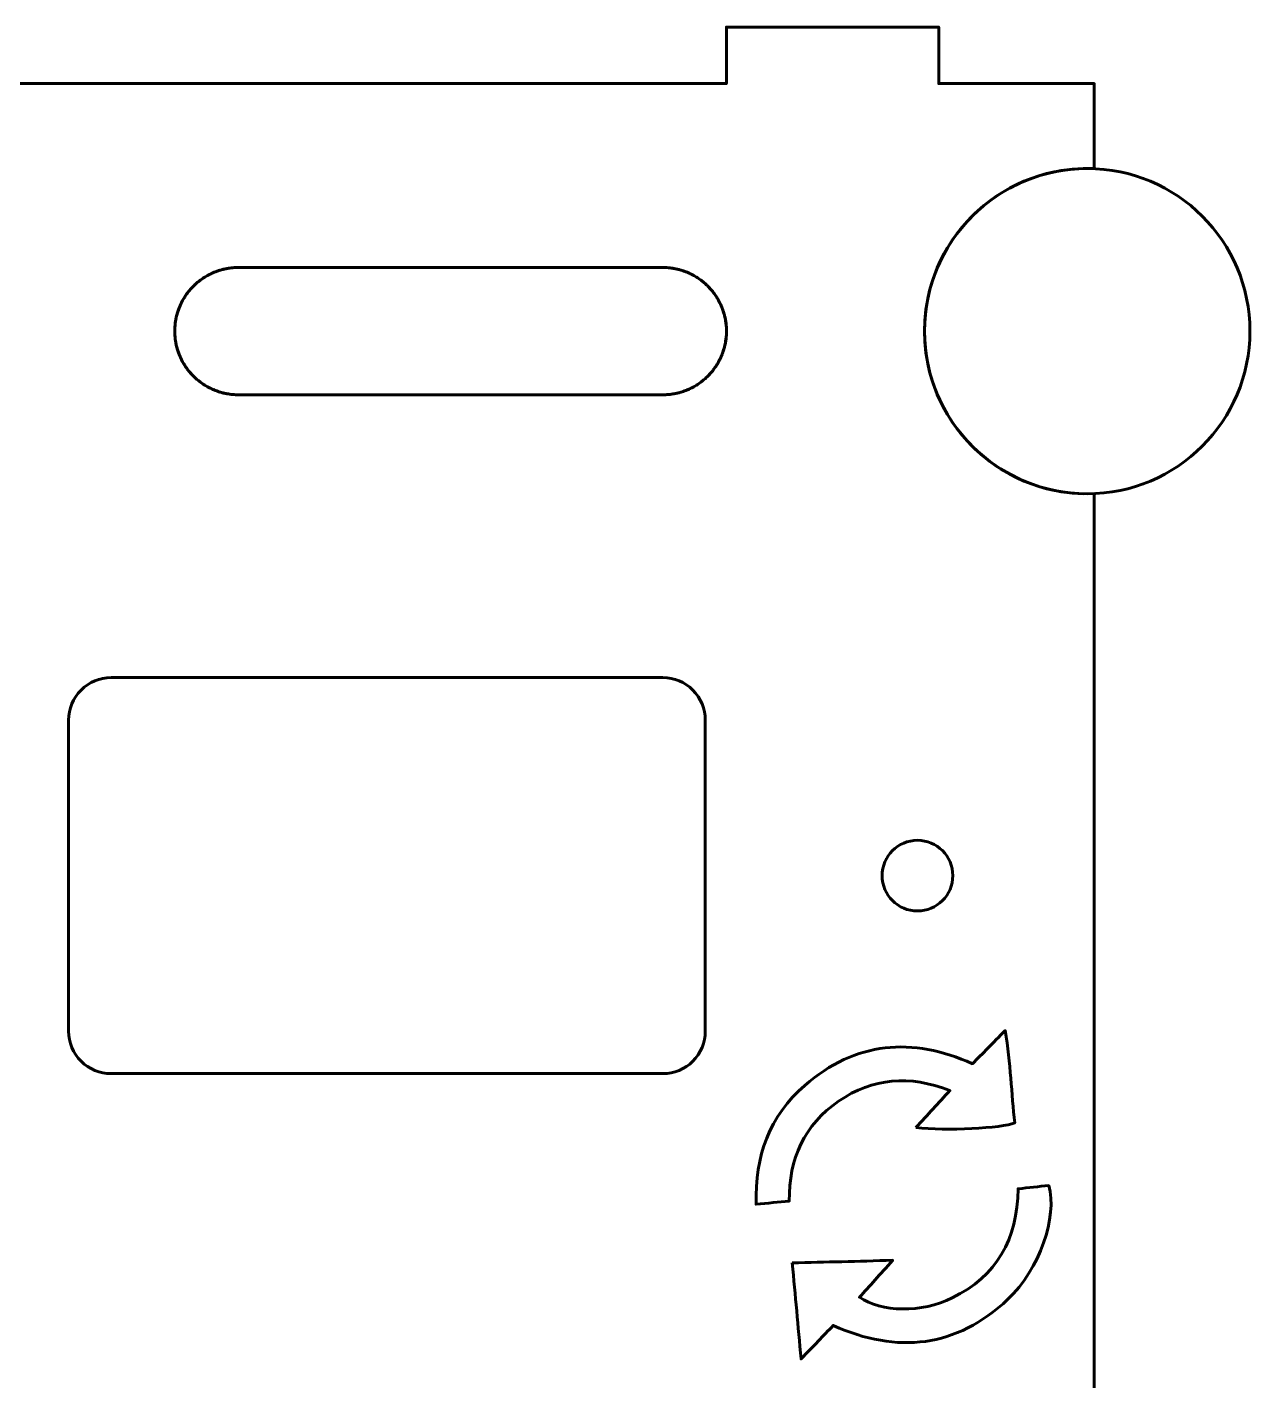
# Model space of a CAD drawing. Header units: millimetres. Extents: x -979 to -10, y -1484 to -29.
# Drawn here: x -96.6 to -10.1, y -471.1 to -375.4 of the extents above; entities that cross this region are included whole.
import ezdxf

# ---------------------------------------------------------------- set-up
doc = ezdxf.new("R2010")
doc.units = ezdxf.units.MM
doc.linetypes.add('K5LT_BASIC', pattern=[0])

# ---------------------------------------------------------------- blocks, each defined once
blk = doc.blocks.new('U89')
at = {"color": 150, "linetype": 'K5LT_BASIC', "lineweight": 60, "true_color": 0x0080ff}
for start, end in [(0, 180), (180, 0)]:
    blk.add_arc((-21.635, -396.872), 11.5, start, end, dxfattribs=at)
blk = doc.blocks.new('U90')
at = {"color": 150, "linetype": 'K5LT_BASIC', "lineweight": 60, "true_color": 0x0080ff}
for p, q in [((-81.635, -392.372), (-71.635, -392.372)), ((-71.635, -392.372), (-61.635, -392.372)), ((-61.635, -392.372), (-51.635, -392.372))]:
    blk.add_line(p, q, dxfattribs=at)
blk = doc.blocks.new('U91')
at = {"color": 150, "linetype": 'K5LT_BASIC', "lineweight": 60, "true_color": 0x0080ff}
for p, q in [((-81.635, -401.372), (-71.635, -401.372)), ((-71.635, -401.372), (-61.635, -401.372)), ((-61.635, -401.372), (-51.635, -401.372))]:
    blk.add_line(p, q, dxfattribs=at)
blk = doc.blocks.new('U92')
at = {"color": 150, "linetype": 'K5LT_BASIC', "lineweight": 60, "true_color": 0x0080ff}
for p, q in [((-82.622, -392.481), (-82.719, -392.504)), ((-82.501, -392.456), (-82.622, -392.481)), ((-82.442, -392.445), (-82.501, -392.456)), ((-82.412, -392.44), (-82.442, -392.445)), ((-82.397, -392.437), (-82.412, -392.44)), ((-82.39, -392.436), (-82.397, -392.437)), ((-82.275, -392.418), (-82.39, -392.436)), ((-82.144, -392.401), (-82.275, -392.418)), ((-82.08, -392.394), (-82.144, -392.401)), ((-82.048, -392.391), (-82.08, -392.394)), ((-82.032, -392.389), (-82.048, -392.391)), ((-82.024, -392.389), (-82.032, -392.389)), ((-81.635, -392.372), (-82.024, -392.389)), ((-84.462, -393.371), (-84.565, -393.456)), ((-84.41, -393.33), (-84.462, -393.371)), ((-84.384, -393.309), (-84.41, -393.33)), ((-84.371, -393.299), (-84.384, -393.309)), ((-84.365, -393.294), (-84.371, -393.299)), ((-84.259, -393.216), (-84.365, -393.294)), ((-84.152, -393.141), (-84.259, -393.216)), ((-84.098, -393.105), (-84.152, -393.141)), ((-84.071, -393.088), (-84.098, -393.105)), ((-84.057, -393.079), (-84.071, -393.088)), ((-84.05, -393.075), (-84.057, -393.079)), ((-83.94, -393.007), (-84.05, -393.075)), ((-83.829, -392.943), (-83.94, -393.007)), ((-83.773, -392.912), (-83.829, -392.943)), ((-83.746, -392.897), (-83.773, -392.912)), ((-83.732, -392.89), (-83.746, -392.897)), ((-83.725, -392.886), (-83.732, -392.89)), ((-83.613, -392.83), (-83.725, -392.886)), ((-83.5, -392.776), (-83.613, -392.83)), ((-83.443, -392.751), (-83.5, -392.776)), ((-83.415, -392.739), (-83.443, -392.751)), ((-83.401, -392.733), (-83.415, -392.739)), ((-83.394, -392.73), (-83.401, -392.733)), ((-83.282, -392.684), (-83.394, -392.73)), ((-83.167, -392.641), (-83.282, -392.684)), ((-83.109, -392.62), (-83.167, -392.641)), ((-83.081, -392.61), (-83.109, -392.62)), ((-83.066, -392.606), (-83.081, -392.61)), ((-83.059, -392.603), (-83.066, -392.606)), ((-82.941, -392.566), (-83.059, -392.603)), ((-82.826, -392.532), (-82.941, -392.566)), ((-82.769, -392.517), (-82.826, -392.532)), ((-82.741, -392.51), (-82.769, -392.517)), ((-82.727, -392.506), (-82.741, -392.51)), ((-82.719, -392.504), (-82.727, -392.506)), ((-85.367, -394.357), (-85.444, -394.476)), ((-85.287, -394.243), (-85.367, -394.357)), ((-85.246, -394.187), (-85.287, -394.243)), ((-85.226, -394.159), (-85.246, -394.187)), ((-85.215, -394.145), (-85.226, -394.159)), ((-85.21, -394.139), (-85.215, -394.145)), ((-85.122, -394.028), (-85.21, -394.139)), ((-85.034, -393.922), (-85.122, -394.028)), ((-84.989, -393.871), (-85.034, -393.922)), ((-84.966, -393.846), (-84.989, -393.871)), ((-84.955, -393.833), (-84.966, -393.846)), ((-84.949, -393.827), (-84.955, -393.833)), ((-84.855, -393.728), (-84.949, -393.827)), ((-84.758, -393.632), (-84.855, -393.728)), ((-84.71, -393.586), (-84.758, -393.632)), ((-84.685, -393.563), (-84.71, -393.586)), ((-84.673, -393.552), (-84.685, -393.563)), ((-84.667, -393.546), (-84.673, -393.552)), ((-84.565, -393.456), (-84.667, -393.546)), ((-85.866, -395.34), (-85.913, -395.474)), ((-85.842, -395.274), (-85.866, -395.34)), ((-85.829, -395.241), (-85.842, -395.274)), ((-85.823, -395.225), (-85.829, -395.241)), ((-85.82, -395.216), (-85.823, -395.225)), ((-85.764, -395.083), (-85.82, -395.216)), ((-85.706, -394.954), (-85.764, -395.083)), ((-85.676, -394.891), (-85.706, -394.954)), ((-85.66, -394.86), (-85.676, -394.891)), ((-85.652, -394.844), (-85.66, -394.86)), ((-85.648, -394.836), (-85.652, -394.844)), ((-85.582, -394.71), (-85.648, -394.836)), ((-85.512, -394.587), (-85.582, -394.71)), ((-85.476, -394.528), (-85.512, -394.587)), ((-85.458, -394.498), (-85.476, -394.528)), ((-85.449, -394.483), (-85.458, -394.498)), ((-85.444, -394.476), (-85.449, -394.483)), ((-86.098, -396.294), (-86.114, -396.439)), ((-86.077, -396.153), (-86.098, -396.294)), ((-86.066, -396.083), (-86.077, -396.153)), ((-86.059, -396.048), (-86.066, -396.083)), ((-86.056, -396.031), (-86.059, -396.048)), ((-86.054, -396.022), (-86.056, -396.031)), ((-86.024, -395.879), (-86.054, -396.022)), ((-85.991, -395.741), (-86.024, -395.879)), ((-85.972, -395.673), (-85.991, -395.741)), ((-85.963, -395.639), (-85.972, -395.673)), ((-85.958, -395.622), (-85.963, -395.639)), ((-85.956, -395.613), (-85.958, -395.622)), ((-85.913, -395.474), (-85.956, -395.613)), ((-86.132, -396.714), (-86.135, -396.861)), ((-86.135, -396.861), (-86.135, -396.87)), ((-86.135, -396.87), (-86.135, -396.887)), ((-86.135, -396.887), (-86.135, -396.923)), ((-86.135, -396.923), (-86.134, -396.994)), ((-86.134, -396.994), (-86.127, -397.135)), ((-86.125, -396.572), (-86.132, -396.714)), ((-86.127, -397.135), (-86.117, -397.282)), ((-86.12, -396.501), (-86.125, -396.572)), ((-86.117, -396.466), (-86.12, -396.501)), ((-86.115, -396.448), (-86.117, -396.466)), ((-86.114, -396.439), (-86.115, -396.448)), ((-86.117, -397.282), (-86.116, -397.29)), ((-86.116, -397.29), (-86.114, -397.308)), ((-86.114, -397.308), (-86.11, -397.343)), ((-86.11, -397.343), (-86.103, -397.413)), ((-86.103, -397.413), (-86.083, -397.553)), ((-86.083, -397.553), (-86.059, -397.698)), ((-86.059, -397.698), (-86.057, -397.706)), ((-86.057, -397.706), (-86.054, -397.724)), ((-86.054, -397.724), (-86.047, -397.758)), ((-86.047, -397.758), (-86.033, -397.827)), ((-86.033, -397.827), (-86.001, -397.964)), ((-86.001, -397.964), (-85.963, -398.105)), ((-85.963, -398.105), (-85.961, -398.113)), ((-85.961, -398.113), (-85.956, -398.13)), ((-85.956, -398.13), (-85.946, -398.163)), ((-85.946, -398.163), (-85.925, -398.23)), ((-85.925, -398.23), (-85.881, -398.362)), ((-85.881, -398.362), (-85.831, -398.499)), ((-85.831, -398.499), (-85.828, -398.507)), ((-85.828, -398.507), (-85.821, -398.523)), ((-85.821, -398.523), (-85.809, -398.555)), ((-85.809, -398.555), (-85.782, -398.619)), ((-85.782, -398.619), (-85.727, -398.746)), ((-85.727, -398.746), (-85.664, -398.876)), ((-85.664, -398.876), (-85.661, -398.883)), ((-85.661, -398.883), (-85.653, -398.899)), ((-85.653, -398.899), (-85.637, -398.93)), ((-85.637, -398.93), (-85.605, -398.99)), ((-85.605, -398.99), (-85.539, -399.11)), ((-85.539, -399.11), (-85.466, -399.233)), ((-85.466, -399.233), (-85.462, -399.24)), ((-85.462, -399.24), (-85.453, -399.255)), ((-85.453, -399.255), (-85.434, -399.284)), ((-85.434, -399.284), (-85.398, -399.341)), ((-85.398, -399.341), (-85.322, -399.452)), ((-85.322, -399.452), (-85.239, -399.567)), ((-85.239, -399.567), (-85.234, -399.574)), ((-85.234, -399.574), (-85.224, -399.587)), ((-85.224, -399.587), (-85.203, -399.614)), ((-85.203, -399.614), (-85.162, -399.667)), ((-85.162, -399.667), (-85.078, -399.77)), ((-85.078, -399.77), (-84.986, -399.876)), ((-84.986, -399.876), (-84.98, -399.882)), ((-84.98, -399.882), (-84.969, -399.894)), ((-84.969, -399.894), (-84.947, -399.919)), ((-84.947, -399.919), (-84.901, -399.967)), ((-84.901, -399.967), (-84.81, -400.061)), ((-84.81, -400.061), (-84.71, -400.157)), ((-84.71, -400.157), (-84.704, -400.163)), ((-84.704, -400.163), (-84.692, -400.174)), ((-84.692, -400.174), (-84.668, -400.196)), ((-84.668, -400.196), (-84.62, -400.24)), ((-84.62, -400.24), (-84.522, -400.324)), ((-84.522, -400.324), (-84.416, -400.41)), ((-84.416, -400.41), (-84.41, -400.415)), ((-84.41, -400.415), (-84.397, -400.425)), ((-84.397, -400.425), (-84.372, -400.444)), ((-84.372, -400.444), (-84.32, -400.483)), ((-84.32, -400.483), (-84.217, -400.557)), ((-84.217, -400.557), (-84.107, -400.633)), ((-84.107, -400.633), (-84.1, -400.637)), ((-84.1, -400.637), (-84.087, -400.646)), ((-84.087, -400.646), (-84.06, -400.663)), ((-84.06, -400.663), (-84.007, -400.696)), ((-84.007, -400.696), (-83.9, -400.761)), ((-83.9, -400.761), (-83.785, -400.825)), ((-83.785, -400.825), (-83.778, -400.829)), ((-83.778, -400.829), (-83.765, -400.836)), ((-83.765, -400.836), (-83.737, -400.851)), ((-83.737, -400.851), (-83.682, -400.879)), ((-83.682, -400.879), (-83.573, -400.933)), ((-83.573, -400.933), (-83.455, -400.987)), ((-83.455, -400.987), (-83.448, -400.99)), ((-83.448, -400.99), (-83.434, -400.997)), ((-83.434, -400.997), (-83.406, -401.009)), ((-83.406, -401.009), (-83.351, -401.032)), ((-83.351, -401.032), (-83.239, -401.076)), ((-83.239, -401.076), (-83.121, -401.12)), ((-83.121, -401.12), (-83.114, -401.122)), ((-83.114, -401.122), (-83.099, -401.127)), ((-83.099, -401.127), (-83.071, -401.137)), ((-83.071, -401.137), (-83.015, -401.155)), ((-83.015, -401.155), (-82.903, -401.19)), ((-82.903, -401.19), (-82.784, -401.223)), ((-82.784, -401.223), (-82.777, -401.225)), ((-82.777, -401.225), (-82.762, -401.228)), ((-82.762, -401.228), (-82.734, -401.236)), ((-82.734, -401.236), (-82.678, -401.25)), ((-82.678, -401.25), (-82.566, -401.275)), ((-82.566, -401.275), (-82.447, -401.298)), ((-82.447, -401.298), (-82.44, -401.299)), ((-82.44, -401.299), (-82.426, -401.302)), ((-82.426, -401.302), (-82.398, -401.307)), ((-82.398, -401.307), (-82.343, -401.316)), ((-82.343, -401.316), (-82.234, -401.332)), ((-82.234, -401.332), (-82.12, -401.346)), ((-82.12, -401.346), (-82.114, -401.346)), ((-82.114, -401.346), (-82.101, -401.348)), ((-82.101, -401.348), (-82.076, -401.35)), ((-82.076, -401.35), (-82.026, -401.355)), ((-82.026, -401.355), (-81.928, -401.362)), ((-81.928, -401.362), (-81.85, -401.367)), ((-81.85, -401.367), (-81.844, -401.367)), ((-81.844, -401.367), (-81.834, -401.368)), ((-81.834, -401.368), (-81.813, -401.368)), ((-81.813, -401.368), (-81.772, -401.37)), ((-81.772, -401.37), (-81.691, -401.372)), ((-81.691, -401.372), (-81.635, -401.372))]:
    blk.add_line(p, q, dxfattribs=at)
blk = doc.blocks.new('U93')
at = {"color": 150, "linetype": 'K5LT_BASIC', "lineweight": 60, "true_color": 0x0080ff}
for p, q in [((-51.58, -392.372), (-51.635, -392.372)), ((-51.498, -392.374), (-51.58, -392.372)), ((-51.457, -392.375), (-51.498, -392.374)), ((-51.436, -392.376), (-51.457, -392.375)), ((-51.426, -392.377), (-51.436, -392.376)), ((-51.421, -392.377), (-51.426, -392.377)), ((-51.343, -392.381), (-51.421, -392.377)), ((-51.244, -392.389), (-51.343, -392.381)), ((-51.194, -392.394), (-51.244, -392.389)), ((-51.169, -392.396), (-51.194, -392.394)), ((-51.156, -392.397), (-51.169, -392.396)), ((-51.15, -392.398), (-51.156, -392.397)), ((-51.037, -392.412), (-51.15, -392.398)), ((-50.927, -392.428), (-51.037, -392.412)), ((-50.872, -392.437), (-50.927, -392.428)), ((-50.844, -392.442), (-50.872, -392.437)), ((-50.83, -392.445), (-50.844, -392.442)), ((-50.823, -392.446), (-50.83, -392.445)), ((-50.704, -392.469), (-50.823, -392.446)), ((-50.593, -392.494), (-50.704, -392.469)), ((-50.536, -392.508), (-50.593, -392.494)), ((-50.508, -392.515), (-50.536, -392.508)), ((-50.494, -392.519), (-50.508, -392.515)), ((-50.487, -392.521), (-50.494, -392.519)), ((-50.367, -392.554), (-50.487, -392.521)), ((-50.256, -392.589), (-50.367, -392.554)), ((-50.199, -392.607), (-50.256, -392.589)), ((-50.171, -392.617), (-50.199, -392.607)), ((-50.157, -392.622), (-50.171, -392.617)), ((-50.15, -392.624), (-50.157, -392.622)), ((-50.031, -392.668), (-50.15, -392.624)), ((-49.92, -392.712), (-50.031, -392.668)), ((-49.864, -392.735), (-49.92, -392.712)), ((-49.836, -392.747), (-49.864, -392.735)), ((-49.822, -392.753), (-49.836, -392.747)), ((-49.815, -392.756), (-49.822, -392.753)), ((-49.698, -392.81), (-49.815, -392.756)), ((-49.588, -392.864), (-49.698, -392.81)), ((-49.533, -392.893), (-49.588, -392.864)), ((-49.506, -392.908), (-49.533, -392.893)), ((-49.492, -392.915), (-49.506, -392.908)), ((-49.485, -392.919), (-49.492, -392.915)), ((-49.371, -392.983), (-49.485, -392.919)), ((-49.264, -393.047), (-49.371, -392.983)), ((-49.21, -393.081), (-49.264, -393.047)), ((-49.184, -393.098), (-49.21, -393.081)), ((-49.17, -393.107), (-49.184, -393.098)), ((-49.164, -393.111), (-49.17, -393.107)), ((-49.053, -393.186), (-49.164, -393.111)), ((-48.95, -393.261), (-49.053, -393.186)), ((-48.899, -393.299), (-48.95, -393.261)), ((-48.873, -393.319), (-48.899, -393.299)), ((-48.861, -393.329), (-48.873, -393.319)), ((-48.854, -393.334), (-48.861, -393.329)), ((-48.749, -393.42), (-48.854, -393.334)), ((-48.651, -393.504), (-48.749, -393.42)), ((-48.602, -393.548), (-48.651, -393.504)), ((-48.578, -393.57), (-48.602, -393.548)), ((-48.566, -393.581), (-48.578, -393.57)), ((-48.56, -393.587), (-48.566, -393.581)), ((-48.461, -393.683), (-48.56, -393.587)), ((-48.369, -393.776), (-48.461, -393.683)), ((-48.324, -393.825), (-48.369, -393.776)), ((-48.301, -393.849), (-48.324, -393.825)), ((-48.29, -393.862), (-48.301, -393.849)), ((-48.285, -393.868), (-48.29, -393.862)), ((-48.193, -393.974), (-48.285, -393.868)), ((-48.109, -394.077), (-48.193, -393.974)), ((-48.067, -394.13), (-48.109, -394.077)), ((-48.047, -394.157), (-48.067, -394.13)), ((-48.037, -394.17), (-48.047, -394.157)), ((-48.032, -394.177), (-48.037, -394.17)), ((-47.949, -394.291), (-48.032, -394.177)), ((-47.873, -394.403), (-47.949, -394.291)), ((-47.836, -394.46), (-47.873, -394.403)), ((-47.818, -394.489), (-47.836, -394.46)), ((-47.809, -394.504), (-47.818, -394.489)), ((-47.804, -394.511), (-47.809, -394.504)), ((-47.731, -394.634), (-47.804, -394.511)), ((-47.665, -394.753), (-47.731, -394.634)), ((-47.633, -394.814), (-47.665, -394.753)), ((-47.618, -394.845), (-47.633, -394.814)), ((-47.61, -394.86), (-47.618, -394.845)), ((-47.606, -394.868), (-47.61, -394.86)), ((-47.544, -394.998), (-47.606, -394.868)), ((-47.488, -395.125), (-47.544, -394.998)), ((-47.462, -395.189), (-47.488, -395.125)), ((-47.449, -395.221), (-47.462, -395.189)), ((-47.443, -395.237), (-47.449, -395.221)), ((-47.44, -395.245), (-47.443, -395.237)), ((-47.389, -395.381), (-47.44, -395.245)), ((-47.345, -395.514), (-47.389, -395.381)), ((-47.325, -395.58), (-47.345, -395.514)), ((-47.315, -395.614), (-47.325, -395.58)), ((-47.31, -395.631), (-47.315, -395.614)), ((-47.307, -395.639), (-47.31, -395.631)), ((-47.27, -395.78), (-47.307, -395.639)), ((-47.238, -395.917), (-47.27, -395.78)), ((-47.223, -395.986), (-47.238, -395.917)), ((-47.217, -396.02), (-47.223, -395.986)), ((-47.213, -396.038), (-47.217, -396.02)), ((-47.212, -396.046), (-47.213, -396.038)), ((-47.187, -396.191), (-47.212, -396.046)), ((-47.168, -396.33), (-47.187, -396.191)), ((-47.16, -396.401), (-47.168, -396.33)), ((-47.156, -396.436), (-47.16, -396.401)), ((-47.155, -396.453), (-47.156, -396.436)), ((-47.154, -396.462), (-47.155, -396.453)), ((-47.143, -396.608), (-47.154, -396.462)), ((-47.154, -397.278), (-47.15, -397.242)), ((-47.15, -397.242), (-47.145, -397.172)), ((-47.145, -397.172), (-47.138, -397.03)), ((-47.137, -396.75), (-47.143, -396.608)), ((-47.138, -397.03), (-47.135, -396.883)), ((-47.136, -396.821), (-47.137, -396.75)), ((-47.135, -396.856), (-47.136, -396.821)), ((-47.135, -396.874), (-47.135, -396.856)), ((-47.135, -396.883), (-47.135, -396.874)), ((-47.358, -398.27), (-47.315, -398.131)), ((-47.315, -398.131), (-47.312, -398.122)), ((-47.312, -398.122), (-47.308, -398.105)), ((-47.308, -398.105), (-47.298, -398.071)), ((-47.298, -398.071), (-47.28, -398.003)), ((-47.28, -398.003), (-47.246, -397.865)), ((-47.246, -397.865), (-47.216, -397.722)), ((-47.216, -397.722), (-47.215, -397.713)), ((-47.215, -397.713), (-47.211, -397.696)), ((-47.211, -397.696), (-47.205, -397.661)), ((-47.205, -397.661), (-47.193, -397.591)), ((-47.193, -397.591), (-47.172, -397.45)), ((-47.172, -397.45), (-47.156, -397.304)), ((-47.156, -397.304), (-47.155, -397.295)), ((-47.155, -397.295), (-47.154, -397.278)), ((-47.794, -399.216), (-47.758, -399.156)), ((-47.758, -399.156), (-47.689, -399.034)), ((-47.689, -399.034), (-47.622, -398.908)), ((-47.622, -398.908), (-47.618, -398.9)), ((-47.618, -398.9), (-47.61, -398.884)), ((-47.61, -398.884), (-47.595, -398.853)), ((-47.595, -398.853), (-47.564, -398.79)), ((-47.564, -398.79), (-47.506, -398.661)), ((-47.506, -398.661), (-47.451, -398.527)), ((-47.451, -398.527), (-47.448, -398.519)), ((-47.448, -398.519), (-47.441, -398.503)), ((-47.441, -398.503), (-47.429, -398.47)), ((-47.429, -398.47), (-47.404, -398.404)), ((-47.404, -398.404), (-47.358, -398.27)), ((-48.561, -400.158), (-48.512, -400.112)), ((-48.512, -400.112), (-48.416, -400.016)), ((-48.416, -400.016), (-48.322, -399.917)), ((-48.322, -399.917), (-48.316, -399.91)), ((-48.316, -399.91), (-48.304, -399.898)), ((-48.304, -399.898), (-48.282, -399.873)), ((-48.282, -399.873), (-48.237, -399.821)), ((-48.237, -399.821), (-48.148, -399.716)), ((-48.148, -399.716), (-48.06, -399.605)), ((-48.06, -399.605), (-48.055, -399.598)), ((-48.055, -399.598), (-48.045, -399.585)), ((-48.045, -399.585), (-48.024, -399.557)), ((-48.024, -399.557), (-47.983, -399.501)), ((-47.983, -399.501), (-47.904, -399.387)), ((-47.904, -399.387), (-47.826, -399.268)), ((-47.826, -399.268), (-47.822, -399.261)), ((-47.822, -399.261), (-47.812, -399.246)), ((-47.812, -399.246), (-47.794, -399.216)), ((-50.104, -401.103), (-49.988, -401.06)), ((-49.988, -401.06), (-49.876, -401.014)), ((-49.876, -401.014), (-49.869, -401.011)), ((-49.869, -401.011), (-49.855, -401.005)), ((-49.855, -401.005), (-49.827, -400.993)), ((-49.827, -400.993), (-49.771, -400.968)), ((-49.771, -400.968), (-49.657, -400.914)), ((-49.657, -400.914), (-49.546, -400.857)), ((-49.546, -400.857), (-49.539, -400.854)), ((-49.539, -400.854), (-49.525, -400.846)), ((-49.525, -400.846), (-49.497, -400.832)), ((-49.497, -400.832), (-49.442, -400.801)), ((-49.442, -400.801), (-49.331, -400.737)), ((-49.331, -400.737), (-49.22, -400.669)), ((-49.22, -400.669), (-49.213, -400.665)), ((-49.213, -400.665), (-49.2, -400.656)), ((-49.2, -400.656), (-49.173, -400.638)), ((-49.173, -400.638), (-49.119, -400.603)), ((-49.119, -400.603), (-49.011, -400.528)), ((-49.011, -400.528), (-48.905, -400.449)), ((-48.905, -400.449), (-48.899, -400.444)), ((-48.899, -400.444), (-48.886, -400.434)), ((-48.886, -400.434), (-48.86, -400.414)), ((-48.86, -400.414), (-48.808, -400.373)), ((-48.808, -400.373), (-48.706, -400.288)), ((-48.706, -400.288), (-48.604, -400.198)), ((-48.604, -400.198), (-48.598, -400.192)), ((-48.598, -400.192), (-48.585, -400.181)), ((-48.585, -400.181), (-48.561, -400.158)), ((-51.635, -401.372), (-51.247, -401.355)), ((-51.247, -401.355), (-51.239, -401.354)), ((-51.239, -401.354), (-51.223, -401.353)), ((-51.223, -401.353), (-51.191, -401.35)), ((-51.191, -401.35), (-51.126, -401.343)), ((-51.126, -401.343), (-50.996, -401.326)), ((-50.996, -401.326), (-50.88, -401.308)), ((-50.88, -401.308), (-50.873, -401.307)), ((-50.873, -401.307), (-50.858, -401.304)), ((-50.858, -401.304), (-50.829, -401.299)), ((-50.829, -401.299), (-50.769, -401.288)), ((-50.769, -401.288), (-50.648, -401.262)), ((-50.648, -401.262), (-50.551, -401.239)), ((-50.551, -401.239), (-50.544, -401.238)), ((-50.544, -401.238), (-50.53, -401.234)), ((-50.53, -401.234), (-50.501, -401.227)), ((-50.501, -401.227), (-50.444, -401.211)), ((-50.444, -401.211), (-50.329, -401.178)), ((-50.329, -401.178), (-50.211, -401.141)), ((-50.211, -401.141), (-50.204, -401.138)), ((-50.204, -401.138), (-50.19, -401.133)), ((-50.19, -401.133), (-50.161, -401.124)), ((-50.161, -401.124), (-50.104, -401.103))]:
    blk.add_line(p, q, dxfattribs=at)
blk = doc.blocks.new('U87')
at = {"color": 150, "linetype": 'K5LT_BASIC', "lineweight": 60, "true_color": 0x0080ff}
for points in [[(-107.135, -379.372), (-47.135, -379.372), (-47.135, -375.372), (-32.135, -375.372), (-32.135, -379.372), (-21.135, -379.372), (-21.135, -385.383, 1.044466), (-21.135, -408.361), (-21.135, -479.372), (-32.135, -479.372), (-32.135, -483.372), (-47.135, -483.372), (-47.135, -479.372), (-107.135, -479.372), (-107.135, -483.372), (-122.135, -483.372), (-122.135, -479.372), (-133.135, -479.372), (-133.135, -408.361, 1.044466), (-133.135, -385.383), (-133.135, -379.372), (-122.135, -379.372), (-122.135, -375.372), (-107.135, -375.372)], [(-90.635, -421.372), (-51.635, -421.372, -0.414214), (-48.635, -424.372), (-48.635, -446.372, -0.414214), (-51.635, -449.372), (-90.635, -449.372, -0.414214), (-93.635, -446.372), (-93.635, -424.372, -0.414214)]]:
    blk.add_lwpolyline(points, format="xyb", close=True, dxfattribs=at)
blk.add_lwpolyline([(-81.635, -392.372), (-71.635, -392.372), (-61.635, -392.372), (-51.635, -392.372), (-51.247, -392.389), (-51.239, -392.389), (-51.223, -392.391), (-51.191, -392.394), (-51.126, -392.401), (-50.996, -392.418), (-50.88, -392.436), (-50.873, -392.437), (-50.858, -392.44), (-50.829, -392.445), (-50.769, -392.456), (-50.648, -392.481), (-50.551, -392.504), (-50.544, -392.506), (-50.53, -392.51), (-50.501, -392.517), (-50.444, -392.532), (-50.329, -392.566), (-50.211, -392.603), (-50.204, -392.606), (-50.19, -392.61), (-50.161, -392.62), (-50.104, -392.641), (-49.988, -392.684), (-49.876, -392.73), (-49.869, -392.733), (-49.855, -392.739), (-49.827, -392.751), (-49.771, -392.776), (-49.657, -392.83), (-49.546, -392.886), (-49.539, -392.89), (-49.525, -392.897), (-49.497, -392.912), (-49.442, -392.943), (-49.331, -393.007), (-49.22, -393.075), (-49.213, -393.079), (-49.2, -393.088), (-49.173, -393.105), (-49.119, -393.141), (-49.011, -393.216), (-48.905, -393.294), (-48.899, -393.299), (-48.886, -393.309), (-48.86, -393.33), (-48.808, -393.371), (-48.706, -393.456), (-48.604, -393.546), (-48.598, -393.552), (-48.585, -393.563), (-48.561, -393.586), (-48.512, -393.632), (-48.416, -393.728), (-48.322, -393.827), (-48.316, -393.833), (-48.304, -393.846), (-48.282, -393.871), (-48.237, -393.922), (-48.148, -394.028), (-48.06, -394.139), (-48.055, -394.145), (-48.045, -394.159), (-48.024, -394.187), (-47.983, -394.243), (-47.904, -394.357), (-47.826, -394.476), (-47.822, -394.483), (-47.812, -394.498), (-47.794, -394.528), (-47.758, -394.587), (-47.689, -394.71), (-47.622, -394.836), (-47.618, -394.844), (-47.61, -394.86), (-47.595, -394.891), (-47.564, -394.954), (-47.506, -395.083), (-47.451, -395.216), (-47.448, -395.225), (-47.441, -395.241), (-47.429, -395.274), (-47.404, -395.34), (-47.358, -395.474), (-47.315, -395.613), (-47.312, -395.622), (-47.308, -395.639), (-47.298, -395.673), (-47.28, -395.741), (-47.246, -395.879), (-47.216, -396.022), (-47.215, -396.031), (-47.211, -396.048), (-47.205, -396.083), (-47.193, -396.153), (-47.172, -396.294), (-47.156, -396.439), (-47.155, -396.448), (-47.154, -396.466), (-47.15, -396.501), (-47.145, -396.572), (-47.138, -396.714), (-47.135, -396.861), (-47.135, -396.87), (-47.135, -396.887), (-47.136, -396.923), (-47.137, -396.994), (-47.143, -397.135), (-47.154, -397.282), (-47.155, -397.29), (-47.156, -397.308), (-47.16, -397.343), (-47.168, -397.413), (-47.187, -397.553), (-47.212, -397.698), (-47.213, -397.706), (-47.217, -397.724), (-47.223, -397.758), (-47.238, -397.827), (-47.27, -397.964), (-47.307, -398.105), (-47.31, -398.113), (-47.315, -398.13), (-47.325, -398.163), (-47.345, -398.23), (-47.389, -398.362), (-47.44, -398.499), (-47.443, -398.507), (-47.449, -398.523), (-47.462, -398.555), (-47.488, -398.619), (-47.544, -398.746), (-47.606, -398.876), (-47.61, -398.883), (-47.618, -398.899), (-47.633, -398.93), (-47.665, -398.99), (-47.731, -399.11), (-47.804, -399.233), (-47.809, -399.24), (-47.818, -399.255), (-47.836, -399.284), (-47.873, -399.341), (-47.949, -399.452), (-48.032, -399.567), (-48.037, -399.574), (-48.047, -399.587), (-48.067, -399.614), (-48.109, -399.667), (-48.193, -399.77), (-48.285, -399.876), (-48.29, -399.882), (-48.301, -399.894), (-48.324, -399.919), (-48.369, -399.967), (-48.461, -400.061), (-48.56, -400.157), (-48.566, -400.163), (-48.578, -400.174), (-48.602, -400.196), (-48.651, -400.24), (-48.749, -400.324), (-48.854, -400.41), (-48.861, -400.415), (-48.873, -400.425), (-48.899, -400.444), (-48.95, -400.483), (-49.053, -400.557), (-49.164, -400.633), (-49.17, -400.637), (-49.184, -400.646), (-49.21, -400.663), (-49.264, -400.696), (-49.371, -400.761), (-49.485, -400.825), (-49.492, -400.829), (-49.506, -400.836), (-49.533, -400.851), (-49.588, -400.879), (-49.698, -400.933), (-49.815, -400.987), (-49.822, -400.99), (-49.836, -400.997), (-49.864, -401.009), (-49.92, -401.032), (-50.031, -401.076), (-50.15, -401.12), (-50.157, -401.122), (-50.171, -401.127), (-50.199, -401.137), (-50.256, -401.155), (-50.367, -401.19), (-50.487, -401.223), (-50.494, -401.225), (-50.508, -401.228), (-50.536, -401.236), (-50.593, -401.25), (-50.704, -401.275), (-50.823, -401.298), (-50.83, -401.299), (-50.844, -401.302), (-50.872, -401.307), (-50.927, -401.316), (-51.037, -401.332), (-51.15, -401.346), (-51.156, -401.346), (-51.169, -401.348), (-51.194, -401.35), (-51.244, -401.355), (-51.343, -401.362), (-51.421, -401.367), (-51.426, -401.367), (-51.436, -401.368), (-51.457, -401.368), (-51.498, -401.37), (-51.58, -401.372), (-51.635, -401.372), (-61.635, -401.372), (-71.635, -401.372), (-81.635, -401.372), (-82.024, -401.355), (-82.032, -401.354), (-82.048, -401.353), (-82.08, -401.35), (-82.144, -401.343), (-82.275, -401.326), (-82.39, -401.308), (-82.397, -401.307), (-82.412, -401.304), (-82.442, -401.299), (-82.501, -401.288), (-82.622, -401.262), (-82.719, -401.239), (-82.727, -401.238), (-82.741, -401.234), (-82.769, -401.227), (-82.826, -401.211), (-82.941, -401.178), (-83.059, -401.141), (-83.066, -401.138), (-83.081, -401.133), (-83.109, -401.124), (-83.167, -401.103), (-83.282, -401.06), (-83.394, -401.014), (-83.401, -401.011), (-83.415, -401.005), (-83.443, -400.993), (-83.5, -400.968), (-83.613, -400.914), (-83.725, -400.857), (-83.732, -400.854), (-83.746, -400.846), (-83.773, -400.832), (-83.829, -400.801), (-83.94, -400.737), (-84.05, -400.669), (-84.057, -400.665), (-84.071, -400.656), (-84.098, -400.638), (-84.152, -400.603), (-84.259, -400.528), (-84.365, -400.449), (-84.371, -400.444), (-84.384, -400.434), (-84.41, -400.414), (-84.462, -400.373), (-84.565, -400.288), (-84.667, -400.198), (-84.673, -400.192), (-84.685, -400.181), (-84.71, -400.158), (-84.758, -400.112), (-84.855, -400.016), (-84.949, -399.917), (-84.955, -399.91), (-84.966, -399.898), (-84.989, -399.873), (-85.034, -399.821), (-85.122, -399.716), (-85.21, -399.605), (-85.215, -399.598), (-85.226, -399.585), (-85.246, -399.557), (-85.287, -399.501), (-85.367, -399.387), (-85.444, -399.268), (-85.449, -399.261), (-85.458, -399.246), (-85.476, -399.216), (-85.512, -399.156), (-85.582, -399.034), (-85.648, -398.908), (-85.652, -398.9), (-85.66, -398.884), (-85.676, -398.853), (-85.706, -398.79), (-85.764, -398.661), (-85.82, -398.527), (-85.823, -398.519), (-85.829, -398.503), (-85.842, -398.47), (-85.866, -398.404), (-85.913, -398.27), (-85.956, -398.131), (-85.958, -398.122), (-85.963, -398.105), (-85.972, -398.071), (-85.991, -398.003), (-86.024, -397.865), (-86.054, -397.722), (-86.056, -397.713), (-86.059, -397.696), (-86.066, -397.661), (-86.077, -397.591), (-86.098, -397.45), (-86.114, -397.304), (-86.115, -397.295), (-86.117, -397.278), (-86.12, -397.242), (-86.125, -397.172), (-86.132, -397.03), (-86.135, -396.883), (-86.135, -396.874), (-86.135, -396.856), (-86.135, -396.821), (-86.134, -396.75), (-86.127, -396.608), (-86.117, -396.462), (-86.116, -396.453), (-86.114, -396.436), (-86.11, -396.401), (-86.103, -396.33), (-86.083, -396.191), (-86.059, -396.046), (-86.057, -396.038), (-86.054, -396.02), (-86.047, -395.986), (-86.033, -395.917), (-86.001, -395.78), (-85.963, -395.639), (-85.961, -395.631), (-85.956, -395.614), (-85.946, -395.58), (-85.925, -395.514), (-85.881, -395.381), (-85.831, -395.245), (-85.828, -395.237), (-85.821, -395.221), (-85.809, -395.189), (-85.782, -395.125), (-85.727, -394.998), (-85.664, -394.868), (-85.661, -394.86), (-85.653, -394.845), (-85.637, -394.814), (-85.605, -394.753), (-85.539, -394.634), (-85.466, -394.511), (-85.462, -394.504), (-85.453, -394.489), (-85.434, -394.46), (-85.398, -394.403), (-85.322, -394.291), (-85.239, -394.177), (-85.234, -394.17), (-85.224, -394.157), (-85.203, -394.13), (-85.162, -394.077), (-85.078, -393.974), (-84.986, -393.868), (-84.98, -393.862), (-84.969, -393.849), (-84.947, -393.825), (-84.901, -393.776), (-84.81, -393.683), (-84.71, -393.587), (-84.704, -393.581), (-84.692, -393.57), (-84.668, -393.548), (-84.62, -393.504), (-84.522, -393.42), (-84.416, -393.334), (-84.41, -393.329), (-84.397, -393.319), (-84.372, -393.299), (-84.32, -393.261), (-84.217, -393.186), (-84.107, -393.111), (-84.1, -393.107), (-84.087, -393.098), (-84.06, -393.081), (-84.007, -393.047), (-83.9, -392.983), (-83.785, -392.919), (-83.778, -392.915), (-83.765, -392.908), (-83.737, -392.893), (-83.682, -392.864), (-83.573, -392.81), (-83.455, -392.756), (-83.448, -392.753), (-83.434, -392.747), (-83.406, -392.735), (-83.351, -392.712), (-83.239, -392.668), (-83.121, -392.624), (-83.114, -392.622), (-83.099, -392.617), (-83.071, -392.607), (-83.015, -392.589), (-82.903, -392.554), (-82.784, -392.521), (-82.777, -392.519), (-82.762, -392.515), (-82.734, -392.508), (-82.678, -392.494), (-82.566, -392.469), (-82.447, -392.446), (-82.44, -392.445), (-82.426, -392.442), (-82.398, -392.437), (-82.343, -392.428), (-82.234, -392.412), (-82.12, -392.398), (-82.114, -392.397), (-82.101, -392.396), (-82.076, -392.394), (-82.026, -392.389), (-81.928, -392.381), (-81.85, -392.377), (-81.844, -392.377), (-81.834, -392.376), (-81.813, -392.375), (-81.772, -392.374), (-81.691, -392.372)], close=True, dxfattribs=at)
blk.add_circle((-33.635, -435.372), 2.5, dxfattribs=at)
for name in ['U89', 'U92', 'U90', 'U93', 'U91']:
    blk.add_blockref(name, (0, 0))
blk = doc.blocks.new('U115')
at = {"color": 150, "linetype": 'K5LT_BASIC', "lineweight": 60, "true_color": 0x0080ff}
for points in [[(-33.749, -453.185), (-32.896, -452.258), (-32.165, -451.464), (-31.341, -450.569), (-34.2, -449.456), (-36.795, -449.659), (-39.209, -451.318), (-41.639, -452.988), (-42.722, -455.394), (-42.699, -458.384), (-43.479, -458.458), (-44.199, -458.526), (-45.042, -458.606), (-45.141, -455.2), (-44.086, -452.359), (-41.598, -450.2), (-38.025, -447.1), (-34.004, -446.745), (-29.745, -448.672), (-29.024, -447.939), (-28.323, -447.228), (-27.434, -446.324), (-27.031, -448.669), (-27.006, -450.781), (-26.756, -452.86), (-27.661, -453.231), (-31.631, -453.429), (-33.749, -453.185)], [(-42.484, -462.761), (-40.104, -462.697), (-37.873, -462.638), (-35.382, -462.571), (-36.292, -463.58), (-37.014, -464.381), (-37.738, -465.184), (-36.207, -466.258), (-33.345, -466.302), (-31.177, -465.232), (-28.042, -463.683), (-26.564, -461.081), (-26.517, -457.511), (-25.789, -457.433), (-25.068, -457.357), (-24.36, -457.282), (-23.715, -459.49), (-24.997, -463.211), (-27.246, -465.327), (-30.883, -468.752), (-35.038, -469.216), (-39.589, -467.175), (-40.295, -467.913), (-40.987, -468.636), (-41.859, -469.547), (-42.076, -467.196), (-42.269, -465.09), (-42.484, -462.761)]]:
    blk.add_open_spline(points, degree=3, knots=[0, 0, 0, 0, 0.111111, 0.111111, 0.111111, 0.222222, 0.222222, 0.222222, 0.333333, 0.333333, 0.333333, 0.444444, 0.444444, 0.444444, 0.555556, 0.555556, 0.555556, 0.666667, 0.666667, 0.666667, 0.777778, 0.777778, 0.777778, 0.888889, 0.888889, 0.888889, 1, 1, 1, 1], dxfattribs=at)

msp = doc.modelspace()

# ---------------------------------------------------------------- block references
for name in ['U87', 'U115']:
    msp.add_blockref(name, (0, 0))

doc.saveas('drawing.dxf')
